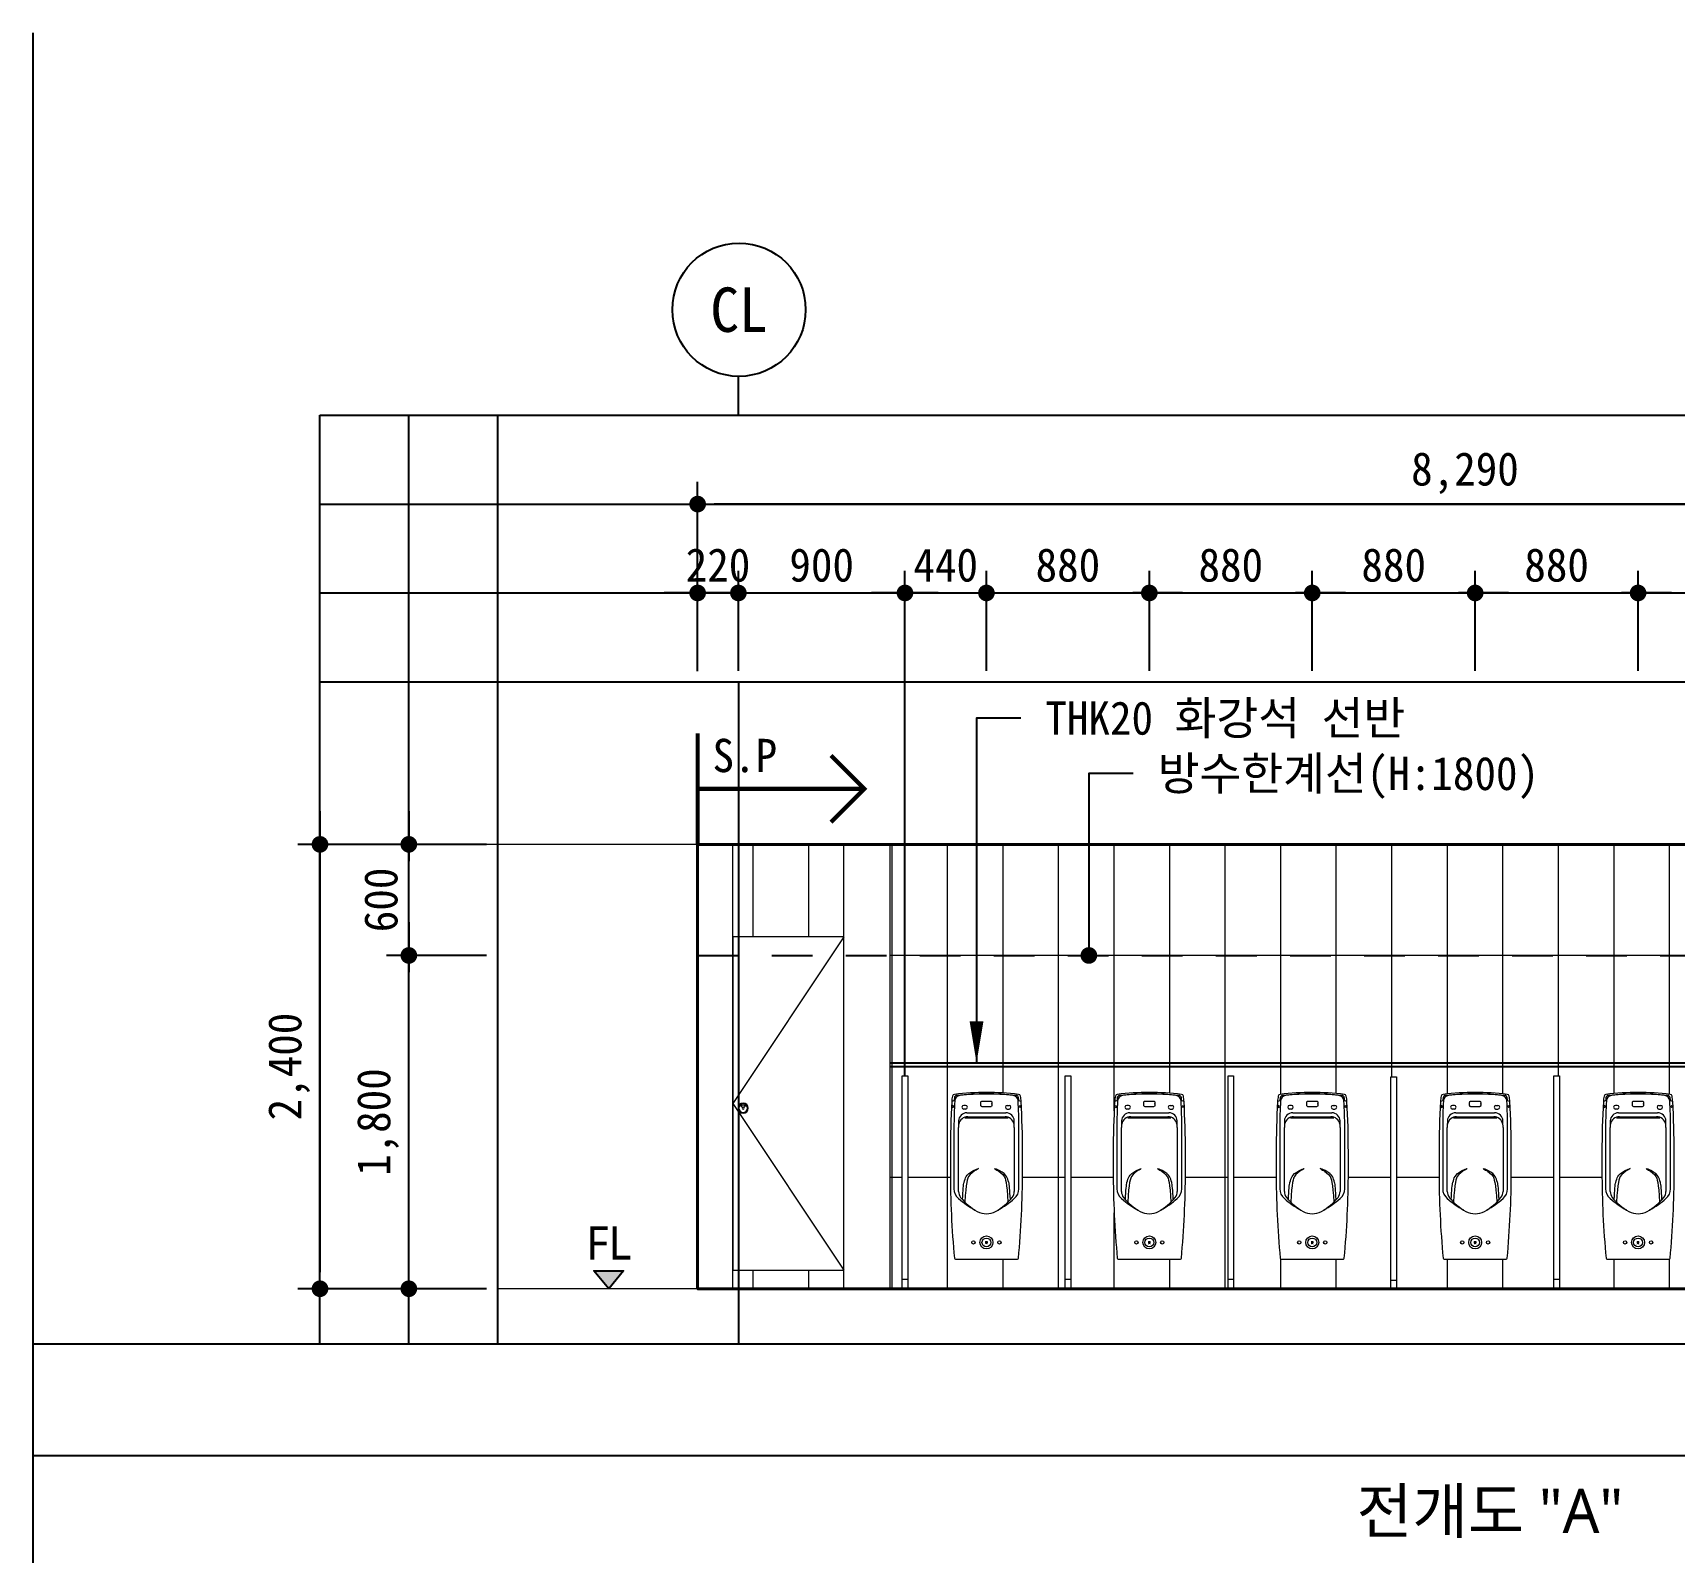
# Model space of a CAD drawing. Header units: millimetres. Extents: x -423835 to -174325, y -1379898 to -1311126.
# Drawn here: x -254593 to -245727, y -1354972 to -1346766 of the extents above; entities that cross this region are included whole.
import ezdxf
from ezdxf.enums import TextEntityAlignment as Align

# ---------------------------------------------------------------- set-up
doc = ezdxf.new("R2010")
doc.units = ezdxf.units.MM
doc.header["$LTSCALE"] = 100
doc.header["$MEASUREMENT"] = 0
doc.header["$PDSIZE"] = -10
doc.linetypes.add('HID', pattern=[2, 1.1, -0.9])
doc.layers.get('0').update_dxf_attribs({"linetype": 'CONTINUOUS'})
doc.layers.get('Defpoints').update_dxf_attribs({"color": 153, "linetype": 'CONTINUOUS'})
for name, color, linetype, lineweight in [('A-AXIS-BUBL', 7, 'CONTINUOUS', 25), ('A-DWXK-OPEN', 1, 'HID', 15), ('A-ELEV-LIN1', 2, 'CONTINUOUS', 40), ('A-FLXM-SANI', 6, 'CONTINUOUS', 20), ('A-MKXS-TEXT1', 3, 'CONTINUOUS', 25), ('A-WAXK-PATT', 8, 'CONTINUOUS', 18), ('A-WAXM-CUBI', 6, 'CONTINUOUS', 20), ('A-XXXX-FIN2', 6, 'CONTINUOUS', 20), ('A-XXXX-SYMB', 7, 'CONTINUOUS', 25), ('A-XXXX-TXT2', 3, 'CONTINUOUS', 25)]:
    doc.layers.add(name, color=color, linetype=linetype, lineweight=lineweight)
for name, color, linetype in [('A-DIMS', 7, 'CONTINUOUS'), ('A-MKXS-LEAD', 7, 'CONTINUOUS'), ('AA-AXIS-LINE-1', 1, 'CONTINUOUS'), ('AA-ELE-2', 3, 'CONTINUOUS'), ('IN-F-PAT', 8, 'CONTINUOUS'), ('IN-TEXT-FIN', 3, 'CONTINUOUS'), ('LEADER', 7, 'CONTINUOUS'), ('방수', 7, 'HID')]:
    doc.layers.add(name, color=color, linetype=linetype)
doc.layers.add('A-XXXX-NPLT', color=144, linetype='CONTINUOUS', lineweight=0, plot=False)
doc.styles.add('HY울릉도L', font='')
doc.styles.add('돋움체', font='')
doc.styles.add('맑은 고딕', font='malgun.ttf')
doc.styles.add('맑은고딕', font='malgun.ttf')
doc.styles.add('유형1', font='H2GTRM.TTF', dxfattribs={"width": 0.8, "height": 8})
doc.styles.get('HY울릉도L').set_extended_font_data('HYwulM')
doc.styles.get('돋움체').set_extended_font_data('DotumChe')
doc.dimstyles.new('CDIM', dxfattribs={"dimtxt": 3, "dimasz": 1.5, "dimexe": 2, "dimexo": 1, "dimgap": 1, "dimtad": 1, "dimdec": 0, "dimrnd": 0.5, "dimzin": 0, "dimdsep": 32, "dimlunit": 6, "dimtxsty": 'HY울릉도L', "dimblk1": '_CIDOT', "dimblk2": '_CIDOT', "dimsah": 1, "dimcen": 5.5, "dimclrd": 2, "dimclre": 2, "dimclrt": 7, "dimadec": 0, "dimazin": 0, "dimtfac": 1, "dimtdec": 0, "dimtix": 1, "dimtmove": 2, "dimatfit": 1, "dimldrblk": '_CIDOT', "dimfxl": 1, "dimtolj": 1, "dimtzin": 0, "dimlwd": -1, "dimarcsym": 0})
pattern_1 = [(90, (-251001.67, -1353549.08), (-300, 2e-14), []), (180, (-251001.7, -1353549.1), (-7e-14, -600), [])]

# ---------------------------------------------------------------- blocks, each defined once
blk = doc.blocks.new('A$C028158C4')
at = {"layer": 'A-AXIS-BUBL', "ltscale": 0.2}
blk.add_line((0, 0), (0, 175.2), dxfattribs=at)
blk.add_circle((2.9, 475.4), 300.3, dxfattribs=at)
blk = doc.blocks.new('_CIDOT')
at = {"color": 0, "linetype": 'ByBlock'}
blk.add_line((2, 0), (-1, 0), dxfattribs=at)
at = {"color": 0, "linetype": 'ByBlock', "const_width": 0.5}
blk.add_lwpolyline([(-0.25, 0, 1), (0.25, 0, 1)], format="xyb", close=True, dxfattribs=at)
blk = doc.blocks.new('*D707')
at = {"layer": 'A-DIMS', "lineweight": -2, "transparency": 16777216}
for p, q in [((-252141.7, -1351149.1), (-253161.7, -1351149.1)), ((-252141.7, -1353549.1), (-253161.7, -1353549.1))]:
    blk.add_line(p, q, dxfattribs=at)
at = {"layer": 'A-DIMS', "transparency": 16777216}
blk.add_line((-253041.7, -1351239.1), (-253041.7, -1353459.1), dxfattribs=at)
at = {"layer": 'Defpoints', "color": 0, "transparency": 16777216}
for p in [(-252081.7, -1351149.1), (-253041.7, -1353549.1), (-252081.7, -1353549.1)]:
    blk.add_point(p, dxfattribs=at)
at = {"layer": 'A-DIMS', "transparency": 16777216, "xscale": 90, "yscale": 90, "zscale": 90}
for p, rotation in [((-253041.7, -1351149.1), 90), ((-253041.7, -1353549.1), 270)]:
    blk.add_blockref('_CIDOT', p, dxfattribs=dict(at, rotation=rotation))
at = {"layer": 'A-DIMS', "color": 3, "transparency": 16777216, "insert": (-253208.8, -1352349.1), "char_height": 180, "attachment_point": 5, "rotation": 90, "style": '돋움체'}
blk.add_mtext('\\A1;2,400', dxfattribs=at)
blk = doc.blocks.new('*D710')
at = {"layer": 'A-DIMS', "lineweight": -2, "transparency": 16777216}
for p, q in [((-252141.7, -1351749.1), (-252681.7, -1351749.1)), ((-252141.7, -1353549.1), (-252681.7, -1353549.1))]:
    blk.add_line(p, q, dxfattribs=at)
at = {"layer": 'A-DIMS', "transparency": 16777216}
blk.add_line((-252561.7, -1353459.1), (-252561.7, -1351839.1), dxfattribs=at)
at = {"layer": 'Defpoints', "color": 0, "transparency": 16777216}
for p in [(-252561.7, -1351749.1), (-252081.7, -1351749.1), (-252081.7, -1353549.1)]:
    blk.add_point(p, dxfattribs=at)
at = {"layer": 'A-DIMS', "transparency": 16777216, "xscale": 90, "yscale": 90, "zscale": 90}
for p, rotation in [((-252561.7, -1351749.1), 90), ((-252561.7, -1353549.1), 270)]:
    blk.add_blockref('_CIDOT', p, dxfattribs=dict(at, rotation=rotation))
at = {"layer": 'A-DIMS', "color": 3, "transparency": 16777216, "insert": (-252728.8, -1352649.1), "char_height": 180, "attachment_point": 5, "rotation": 90, "style": '돋움체'}
blk.add_mtext('\\A1;1,800', dxfattribs=at)
blk = doc.blocks.new('*D711')
at = {"layer": 'A-DIMS', "lineweight": -2, "transparency": 16777216}
for p, q in [((-252141.7, -1351149.1), (-252681.7, -1351149.1)), ((-252141.7, -1351749.1), (-252681.7, -1351749.1))]:
    blk.add_line(p, q, dxfattribs=at)
at = {"layer": 'A-DIMS', "transparency": 16777216}
blk.add_line((-252561.7, -1351659.1), (-252561.7, -1351239.1), dxfattribs=at)
at = {"layer": 'Defpoints', "color": 0, "transparency": 16777216}
for p in [(-252561.7, -1351149.1), (-252081.7, -1351149.1), (-252081.7, -1351749.1)]:
    blk.add_point(p, dxfattribs=at)
at = {"layer": 'A-DIMS', "transparency": 16777216, "xscale": 90, "yscale": 90, "zscale": 90}
for p, rotation in [((-252561.7, -1351149.1), 90), ((-252561.7, -1351749.1), 270)]:
    blk.add_blockref('_CIDOT', p, dxfattribs=dict(at, rotation=rotation))
at = {"layer": 'A-DIMS', "color": 3, "transparency": 16777216, "insert": (-252711.8, -1351449.1), "char_height": 180, "attachment_point": 5, "rotation": 90, "style": '돋움체'}
blk.add_mtext('\\A1;600', dxfattribs=at)
blk = doc.blocks.new('*D712')
at = {"layer": 'A-DIMS', "lineweight": -2, "transparency": 16777216}
for p, q in [((-251001.7, -1350213.5), (-251001.7, -1349191.3)), ((-242711.7, -1350131.3), (-242711.7, -1349191.3))]:
    blk.add_line(p, q, dxfattribs=at)
at = {"layer": 'A-DIMS', "transparency": 16777216}
blk.add_line((-242801.7, -1349311.3), (-250911.7, -1349311.3), dxfattribs=at)
at = {"layer": 'Defpoints', "color": 0, "transparency": 16777216}
for p in [(-251001.7, -1349311.3), (-242711.7, -1350191.3), (-251001.7, -1350273.5)]:
    blk.add_point(p, dxfattribs=at)
at = {"layer": 'A-DIMS', "transparency": 16777216, "xscale": 90, "yscale": 90, "zscale": 90, "rotation": 180}
blk.add_blockref('_CIDOT', (-251001.7, -1349311.3), dxfattribs=at)
at = {"layer": 'A-DIMS', "transparency": 16777216, "xscale": 90, "yscale": 90, "zscale": 90}
blk.add_blockref('_CIDOT', (-242711.7, -1349311.3), dxfattribs=at)
at = {"layer": 'A-DIMS', "color": 3, "transparency": 16777216, "insert": (-246856.7, -1349144.2), "char_height": 180, "attachment_point": 5, "style": '돋움체'}
blk.add_mtext('\\A1;8,290', dxfattribs=at)
blk = doc.blocks.new('*D714')
at = {"layer": 'A-DIMS', "lineweight": -2, "transparency": 16777216}
for p, q in [((-251001.7, -1350211.3), (-251001.7, -1349671.3)), ((-250781.7, -1350211.3), (-250781.7, -1349671.3))]:
    blk.add_line(p, q, dxfattribs=at)
at = {"layer": 'A-DIMS', "transparency": 16777216}
for p, q in [((-251091.7, -1349791.3), (-251181.7, -1349791.3)), ((-250781.7, -1349791.3), (-251001.7, -1349791.3)), ((-250691.7, -1349791.3), (-250601.7, -1349791.3))]:
    blk.add_line(p, q, dxfattribs=at)
at = {"layer": 'Defpoints', "color": 0, "transparency": 16777216}
for p in [(-251001.7, -1349791.3), (-251001.7, -1350271.3), (-250781.7, -1350271.3)]:
    blk.add_point(p, dxfattribs=at)
at = {"layer": 'A-DIMS', "transparency": 16777216, "xscale": 90, "yscale": 90, "zscale": 90}
blk.add_blockref('_CIDOT', (-251001.7, -1349791.3), dxfattribs=at)
at = {"layer": 'A-DIMS', "transparency": 16777216, "xscale": 90, "yscale": 90, "zscale": 90, "rotation": 180}
blk.add_blockref('_CIDOT', (-250781.7, -1349791.3), dxfattribs=at)
at = {"layer": 'A-DIMS', "color": 3, "transparency": 16777216, "insert": (-250891.7, -1349641.2), "char_height": 180, "attachment_point": 5, "style": '돋움체'}
blk.add_mtext('\\A1;220', dxfattribs=at)
blk = doc.blocks.new('소변기(정면)')
at = {"layer": 'A-FLXM-SANI'}
for p, q in [((-112.5, 990), (-122.5, 990)), ((112.5, 990), (122.5, 990)), ((-112.5, 970), (-122.5, 970)), ((-116.8, 923.4), (116.8, 923.4)), ((-105.2, 950.5), (105.2, 950.5)), ((112.5, 970), (122.5, 970)), ((-175.4, 871.1), (-175.4, 540.7)), ((-150.4, 524.7), (-150.4, 871.1)), ((150.4, 871.1), (150.4, 524.7)), ((175.4, 540.7), (175.4, 871.1)), ((-195, 737.2), (-195, 633.8)), ((195, 633.8), (195, 737.2)), ((-168, 160), (168, 160))]:
    blk.add_line(p, q, dxfattribs=at)
for points in [[(-173.3, 1031.8, 0.02097), (-175.4, 1015.2), (-187.5, 1011, 0.013696)], [(160.2, 1044.2, 0.054684), (-160.2, 1044.2, 0.325397)], [(187.5, 1011), (175.4, 1015.2, 0.02097), (173.3, 1031.8, 0.325397)], [(-100.4, 929.3), (100.4, 929.3, -0.280363)]]:
    blk.add_lwpolyline(points, format="xyb", dxfattribs=at)
blk.add_lwpolyline([(0, 1013), (23, 1013, -0.414214), (30, 1006), (30, 990, -0.414214), (23, 983), (0, 983), (-23, 983, -0.414214), (-30, 990), (-30, 1006, -0.414214), (-23, 1013)], format="xyb", close=True, dxfattribs=at)
for centre, radius in [((0, 250), 35), ((0, 250), 24), ((-70, 250), 9), ((70, 250), 9)]:
    blk.add_circle(centre, radius, dxfattribs=at)
for centre, radius, start, end in [((4805, 737.2), 5000, 176.86139, 180), ((23.9, 998.4), 211.7, 168.61749, 176.60142), ((-171.9, 1037.9), 12, 96.74504, 168.61749), ((2324.6, 871.1), 2500, 176.69105, 180), ((0, -416), 1476, 83.25496, 96.74504), ((-158.5, 1029.3), 15, 96.26004, 170.3905), ((-141.3, 1013.7), 30, 95.6439, 176.69105), ((0, -416), 1466.6, 84.3561, 95.6439), ((-122.5, 980), 10, 90, 270), ((-112.5, 980), 10, 270, 90), ((112.5, 980), 10, 90, 270), ((122.5, 980), 10, 270, 90), ((141.3, 1013.7), 30, 3.30895, 84.3561), ((158.5, 1029.3), 15, 9.6095, 83.73996), ((-2324.6, 871.1), 2500, 0, 3.30895), ((171.9, 1037.9), 12, 11.38251, 83.25496), ((-23.9, 998.4), 211.7, 3.39858, 11.38251), ((-4805, 737.2), 5000, 0, 3.13861), ((2324.6, 871.1), 2475, 179.1885, 180), ((-105.2, 905.5), 45, 90, 179.1885), ((-100.4, 879.3), 50, 90, 167.95406), ((100.4, 879.3), 50, 12.04594, 90), ((105.2, 905.5), 45, 0.8115, 90), ((-2324.6, 871.1), 2475, 0, 0.8115), ((4805, 633.8), 5000, 180, 185.38544), ((-4805, 633.8), 5000, 354.61456, 0), ((-105.4, 540.2), 70, 180, 229.8323), ((105.4, 540.2), 70, 310.1677, 0), ((227.7, 934.9), 586.5, 229.8323, 240.32813), ((-100.4, 524.7), 50, 180, 218.54604), ((95.1, 680.5), 300, 218.54604, 241.13561), ((-95.1, 680.5), 300, 298.86439, 321.45396), ((-227.7, 934.9), 586.5, 299.67187, 310.1677), ((100.4, 524.7), 50, 321.45396, 0), ((0, 507.9), 102.9, 241.13561, 298.86439), ((-168, 165), 5, 185.38544, 270), ((168, 165), 5, 270, 354.61456)]:
    blk.add_arc(centre, radius, start, end, dxfattribs=at)
at = {"layer": 'A-FLXM-SANI', "extrusion": (0, 0, -1)}
blk.add_ellipse((-180.9, 984), major_axis=(0.15, -5.79), ratio=0.610385, dxfattribs=at)
at = {"layer": 'A-FLXM-SANI'}
blk.add_ellipse((180.9, 984), major_axis=(-0.15, -5.79), ratio=0.610385, dxfattribs=at)
for points in [[(-120.8, 573.6), (-111.9, 598.9), (-114.7, 614.6), (-69.3, 638.4)], [(-64.1, 636.5), (-66.2, 635.3), (-87.5, 621.2), (-96.5, 606.1)], [(-69.3, 638.4), (-16.1, 662.1), (-61.2, 638.2), (-64.1, 636.5)], [(69.3, 638.4), (16.1, 662.1), (61.2, 638.2), (64.1, 636.5)], [(64.1, 636.5), (66.2, 635.3), (87.5, 621.2), (96.5, 606.1)], [(120.8, 573.6), (111.9, 598.9), (114.7, 614.6), (69.3, 638.4)], [(-129.1, 481.2), (-126.7, 533.2), (-123.8, 565.3), (-120.8, 573.6)], [(-96.5, 606.1), (-101, 600.2), (-111.8, 570), (-116.4, 467.8)], [(96.5, 606.1), (101, 600.2), (111.8, 570), (116.4, 467.8)], [(129.1, 481.2), (126.7, 533.2), (123.8, 565.3), (120.8, 573.6)]]:
    blk.add_open_spline(points, degree=3, dxfattribs=at)
for p in [(0, 1053), (0, 1052.5), (30, 998)]:
    blk.add_point(p, dxfattribs=at)
at = {"layer": 'Defpoints'}
for p, q in [((6.7, 250), (-6.7, 250)), ((0, 243.3), (0, 256.7))]:
    blk.add_line(p, q, dxfattribs=at)
at = {"layer": 'Defpoints', "insert": (0, 239.8), "char_height": 1.875, "attachment_point": 5, "style": '유형1'}
blk.add_mtext_dynamic_manual_height_columns('\\A1;대림요업 CU-511P', width=45.578, gutter_width=6.25, heights=[0], dxfattribs=at)
blk = doc.blocks.new('큐비클')
at = {"layer": 'A-DWXK-OPEN', "ltscale": 50}
blk.add_lwpolyline([(0, 1900), (600, 1000), (0, 100)], dxfattribs=at)
at = {"layer": 'A-WAXM-CUBI'}
for p, q in [((0, 0), (0, 2400)), ((600, 0), (600, 2400)), ((532, 987.7), (539.1, 980.6)), ((556, 987.7), (548.9, 980.6))]:
    blk.add_line(p, q, dxfattribs=at)
blk.add_lwpolyline([(600, 100), (0, 100), (0, 1900), (600, 1900)], close=True, dxfattribs=at)
for radius in [27.5, 22.8, 6]:
    blk.add_circle((544, 975), radius, dxfattribs=at)
for radius, start, end in [(17.5, 46.63725, 133.36275), (7.5, 48.82255, 131.17745)]:
    blk.add_arc((544, 975), radius, start, end, dxfattribs=at)
blk = doc.blocks.new('*D754')
at = {"layer": 'A-DIMS', "lineweight": -2, "transparency": 16777216}
for p, q in [((-250781.7, -1350211.3), (-250781.7, -1349671.3)), ((-249881.7, -1350211.3), (-249881.7, -1349671.3))]:
    blk.add_line(p, q, dxfattribs=at)
at = {"layer": 'A-DIMS', "transparency": 16777216}
blk.add_line((-250691.7, -1349791.3), (-249971.7, -1349791.3), dxfattribs=at)
at = {"layer": 'Defpoints', "color": 0, "transparency": 16777216}
for p in [(-249881.7, -1349791.3), (-250781.7, -1350271.3), (-249881.7, -1350271.3)]:
    blk.add_point(p, dxfattribs=at)
at = {"layer": 'A-DIMS', "transparency": 16777216, "xscale": 90, "yscale": 90, "zscale": 90, "rotation": 180}
blk.add_blockref('_CIDOT', (-250781.7, -1349791.3), dxfattribs=at)
at = {"layer": 'A-DIMS', "transparency": 16777216, "xscale": 90, "yscale": 90, "zscale": 90}
blk.add_blockref('_CIDOT', (-249881.7, -1349791.3), dxfattribs=at)
at = {"layer": 'A-DIMS', "color": 3, "transparency": 16777216, "insert": (-250331.7, -1349641.2), "char_height": 180, "attachment_point": 5, "style": '돋움체'}
blk.add_mtext('\\A1;900', dxfattribs=at)
blk = doc.blocks.new('*D755')
at = {"layer": 'A-DIMS', "lineweight": -2, "transparency": 16777216}
for p, q in [((-246801.7, -1350211.3), (-246801.7, -1349671.3)), ((-245921.7, -1350211.3), (-245921.7, -1349671.3))]:
    blk.add_line(p, q, dxfattribs=at)
at = {"layer": 'A-DIMS', "transparency": 16777216}
blk.add_line((-246711.7, -1349791.3), (-246011.7, -1349791.3), dxfattribs=at)
at = {"layer": 'Defpoints', "color": 0, "transparency": 16777216}
for p in [(-245921.7, -1349791.3), (-246801.7, -1350271.3), (-245921.7, -1350271.3)]:
    blk.add_point(p, dxfattribs=at)
at = {"layer": 'A-DIMS', "transparency": 16777216, "xscale": 90, "yscale": 90, "zscale": 90, "rotation": 180}
blk.add_blockref('_CIDOT', (-246801.7, -1349791.3), dxfattribs=at)
at = {"layer": 'A-DIMS', "transparency": 16777216, "xscale": 90, "yscale": 90, "zscale": 90}
blk.add_blockref('_CIDOT', (-245921.7, -1349791.3), dxfattribs=at)
at = {"layer": 'A-DIMS', "color": 3, "transparency": 16777216, "insert": (-246361.7, -1349641.2), "char_height": 180, "attachment_point": 5, "style": '돋움체'}
blk.add_mtext('\\A1;880', dxfattribs=at)
blk = doc.blocks.new('*D947')
at = {"layer": 'A-DIMS', "lineweight": -2, "transparency": 16777216}
for p, q in [((-245921.7, -1350211.3), (-245921.7, -1349671.3)), ((-245041.7, -1350211.3), (-245041.7, -1349671.3))]:
    blk.add_line(p, q, dxfattribs=at)
at = {"layer": 'A-DIMS', "transparency": 16777216}
blk.add_line((-245831.7, -1349791.3), (-245131.7, -1349791.3), dxfattribs=at)
at = {"layer": 'Defpoints', "color": 0, "transparency": 16777216}
for p in [(-245041.7, -1349791.3), (-245921.7, -1350271.3), (-245041.7, -1350271.3)]:
    blk.add_point(p, dxfattribs=at)
at = {"layer": 'A-DIMS', "transparency": 16777216, "xscale": 90, "yscale": 90, "zscale": 90, "rotation": 180}
blk.add_blockref('_CIDOT', (-245921.7, -1349791.3), dxfattribs=at)
at = {"layer": 'A-DIMS', "transparency": 16777216, "xscale": 90, "yscale": 90, "zscale": 90}
blk.add_blockref('_CIDOT', (-245041.7, -1349791.3), dxfattribs=at)
at = {"layer": 'A-DIMS', "color": 3, "transparency": 16777216, "insert": (-245481.7, -1349641.2), "char_height": 180, "attachment_point": 5, "style": '돋움체'}
blk.add_mtext('\\A1;880', dxfattribs=at)
blk = doc.blocks.new('*D949')
at = {"layer": 'A-DIMS', "lineweight": -2, "transparency": 16777216}
for p, q in [((-248561.7, -1350211.3), (-248561.7, -1349671.3)), ((-247681.7, -1350211.3), (-247681.7, -1349671.3))]:
    blk.add_line(p, q, dxfattribs=at)
at = {"layer": 'A-DIMS', "transparency": 16777216}
blk.add_line((-248471.7, -1349791.3), (-247771.7, -1349791.3), dxfattribs=at)
at = {"layer": 'Defpoints', "color": 0, "transparency": 16777216}
for p in [(-247681.7, -1349791.3), (-248561.7, -1350271.3), (-247681.7, -1350271.3)]:
    blk.add_point(p, dxfattribs=at)
at = {"layer": 'A-DIMS', "transparency": 16777216, "xscale": 90, "yscale": 90, "zscale": 90, "rotation": 180}
blk.add_blockref('_CIDOT', (-248561.7, -1349791.3), dxfattribs=at)
at = {"layer": 'A-DIMS', "transparency": 16777216, "xscale": 90, "yscale": 90, "zscale": 90}
blk.add_blockref('_CIDOT', (-247681.7, -1349791.3), dxfattribs=at)
at = {"layer": 'A-DIMS', "color": 3, "transparency": 16777216, "insert": (-248121.7, -1349641.2), "char_height": 180, "attachment_point": 5, "style": '돋움체'}
blk.add_mtext('\\A1;880', dxfattribs=at)
blk = doc.blocks.new('*D948')
at = {"layer": 'A-DIMS', "lineweight": -2, "transparency": 16777216}
for p, q in [((-247681.7, -1350211.3), (-247681.7, -1349671.3)), ((-246801.7, -1350211.3), (-246801.7, -1349671.3))]:
    blk.add_line(p, q, dxfattribs=at)
at = {"layer": 'A-DIMS', "transparency": 16777216}
blk.add_line((-247591.7, -1349791.3), (-246891.7, -1349791.3), dxfattribs=at)
at = {"layer": 'Defpoints', "color": 0, "transparency": 16777216}
for p in [(-246801.7, -1349791.3), (-247681.7, -1350271.3), (-246801.7, -1350271.3)]:
    blk.add_point(p, dxfattribs=at)
at = {"layer": 'A-DIMS', "transparency": 16777216, "xscale": 90, "yscale": 90, "zscale": 90, "rotation": 180}
blk.add_blockref('_CIDOT', (-247681.7, -1349791.3), dxfattribs=at)
at = {"layer": 'A-DIMS', "transparency": 16777216, "xscale": 90, "yscale": 90, "zscale": 90}
blk.add_blockref('_CIDOT', (-246801.7, -1349791.3), dxfattribs=at)
at = {"layer": 'A-DIMS', "color": 3, "transparency": 16777216, "insert": (-247241.7, -1349641.2), "char_height": 180, "attachment_point": 5, "style": '돋움체'}
blk.add_mtext('\\A1;880', dxfattribs=at)
blk = doc.blocks.new('*D951')
at = {"layer": 'A-DIMS', "lineweight": -2, "transparency": 16777216}
for p, q in [((-249881.7, -1350211.3), (-249881.7, -1349671.3)), ((-249441.7, -1350211.3), (-249441.7, -1349671.3))]:
    blk.add_line(p, q, dxfattribs=at)
at = {"layer": 'A-DIMS', "transparency": 16777216}
for p, q in [((-249971.7, -1349791.3), (-250061.7, -1349791.3)), ((-249881.7, -1349791.3), (-249441.7, -1349791.3)), ((-249351.7, -1349791.3), (-249261.7, -1349791.3))]:
    blk.add_line(p, q, dxfattribs=at)
at = {"layer": 'Defpoints', "color": 0, "transparency": 16777216}
for p in [(-249441.7, -1349791.3), (-249881.7, -1350271.3), (-249441.7, -1350271.3)]:
    blk.add_point(p, dxfattribs=at)
at = {"layer": 'A-DIMS', "transparency": 16777216, "xscale": 90, "yscale": 90, "zscale": 90}
blk.add_blockref('_CIDOT', (-249881.7, -1349791.3), dxfattribs=at)
at = {"layer": 'A-DIMS', "transparency": 16777216, "xscale": 90, "yscale": 90, "zscale": 90, "rotation": 180}
blk.add_blockref('_CIDOT', (-249441.7, -1349791.3), dxfattribs=at)
at = {"layer": 'A-DIMS', "color": 3, "transparency": 16777216, "insert": (-249661.7, -1349641.2), "char_height": 180, "attachment_point": 5, "style": '돋움체'}
blk.add_mtext('\\A1;440', dxfattribs=at)
blk = doc.blocks.new('*D950')
at = {"layer": 'A-DIMS', "lineweight": -2, "transparency": 16777216}
for p, q in [((-249441.7, -1350211.3), (-249441.7, -1349671.3)), ((-248561.7, -1350211.3), (-248561.7, -1349671.3))]:
    blk.add_line(p, q, dxfattribs=at)
at = {"layer": 'A-DIMS', "transparency": 16777216}
blk.add_line((-249351.7, -1349791.3), (-248651.7, -1349791.3), dxfattribs=at)
at = {"layer": 'Defpoints', "color": 0, "transparency": 16777216}
for p in [(-248561.7, -1349791.3), (-249441.7, -1350271.3), (-248561.7, -1350271.3)]:
    blk.add_point(p, dxfattribs=at)
at = {"layer": 'A-DIMS', "transparency": 16777216, "xscale": 90, "yscale": 90, "zscale": 90, "rotation": 180}
blk.add_blockref('_CIDOT', (-249441.7, -1349791.3), dxfattribs=at)
at = {"layer": 'A-DIMS', "transparency": 16777216, "xscale": 90, "yscale": 90, "zscale": 90}
blk.add_blockref('_CIDOT', (-248561.7, -1349791.3), dxfattribs=at)
at = {"layer": 'A-DIMS', "color": 3, "transparency": 16777216, "insert": (-249001.7, -1349641.2), "char_height": 180, "attachment_point": 5, "style": '돋움체'}
blk.add_mtext('\\A1;880', dxfattribs=at)

msp = doc.modelspace()

# ---------------------------------------------------------------- hatches: boundary and pattern name
at = {"layer": 'A-WAXK-PATT'}
h = msp.add_hatch(dxfattribs=at)
h.set_pattern_fill('벽타일63', color=256, angle=90)
h.set_pattern_definition(pattern_1)
h.paths.add_polyline_path([(-250211.7, -1351149.1), (-250811.7, -1351149.1), (-250811.7, -1351649.1), (-250211.7, -1351649.1)])
h = msp.add_hatch(dxfattribs=at)
h.set_pattern_fill('벽타일63', color=256, angle=90)
h.set_pattern_definition(pattern_1)
h.paths.add_polyline_path([(-250211.7, -1353449.1), (-250811.7, -1353449.1), (-250811.7, -1353549.1), (-250211.7, -1353549.1)])
at = {"layer": 'A-XXXX-SYMB'}
msp.add_hatch(color=256, dxfattribs=at).paths.add_polyline_path([(-251482.1, -1353549.1), (-251562.7, -1353453.1), (-251401.6, -1353453.1)])

# ---------------------------------------------------------------- linework, layer by layer
at = {"color": 3, "ltscale": 2}
for p, q in [((-254592.9, -1346766.1), (-254592.9, -1379898.1)), ((-254592.9, -1354449.1), (-228550.4, -1354449.1))]:
    msp.add_line(p, q, dxfattribs=at)
msp.add_line((-249881.7, -1352399.1), (-249881.7, -1350067.7))
at = {"layer": 'A-ELEV-LIN1'}
msp.add_lwpolyline([(-251001.7, -1351149.1), (-242711.7, -1351149.1), (-242711.7, -1353549.1), (-251001.7, -1353549.1)], close=True, dxfattribs=at)
at = {"layer": 'A-FLXM-SANI'}
for p, q in [((-249961.7, -1353549.1), (-249961.7, -1351149.1)), ((-249866.7, -1353499.1), (-249896.7, -1353499.1)), ((-248986.7, -1353499.1), (-249016.7, -1353499.1)), ((-248106.7, -1353499.1), (-248136.7, -1353499.1)), ((-247226.7, -1353504.7), (-247256.7, -1353504.7)), ((-246346.7, -1353499.1), (-246376.7, -1353499.1))]:
    msp.add_line(p, q, dxfattribs=at)
for points in [[(-249896.7, -1352399.1), (-249866.7, -1352399.1), (-249866.7, -1353549.1), (-249896.7, -1353549.1)], [(-249016.7, -1352399.1), (-248986.7, -1352399.1), (-248986.7, -1353549.1), (-249016.7, -1353549.1)], [(-248136.7, -1352399.1), (-248106.7, -1352399.1), (-248106.7, -1353549.1), (-248136.7, -1353549.1)], [(-247256.7, -1352404.7), (-247226.7, -1352404.7), (-247226.7, -1353554.7), (-247256.7, -1353554.7)], [(-246376.7, -1352399.1), (-246346.7, -1352399.1), (-246346.7, -1353549.1), (-246376.7, -1353549.1)]]:
    msp.add_lwpolyline(points, close=True, dxfattribs=at)
at = {"layer": 'A-MKXS-LEAD'}
for points in [[(-249255.1, -1350466.7), (-249495.1, -1350466.7), (-249495.1, -1352329.1)], [(-248648.3, -1350765.8), (-248888.3, -1350765.8), (-248888.3, -1351749.1)]]:
    msp.add_lwpolyline(points, dxfattribs=at)
at = {"layer": 'A-MKXS-LEAD', "const_width": 45}
msp.add_lwpolyline([(-248910.8, -1351749.1, 1), (-248865.8, -1351749.1, 1)], format="xyb", close=True, dxfattribs=at)
at = {"layer": 'A-WAXK-PATT', "linetype": 'Continuous'}
for p, q in [((-249951.7, -1353549.1), (-249951.7, -1351149.1)), ((-249651.7, -1353549.1), (-249651.7, -1351149.1)), ((-249351.7, -1352491.8), (-249351.7, -1351149.1)), ((-249051.7, -1353549.1), (-249051.7, -1351149.1)), ((-248751.7, -1352588.3), (-248751.7, -1351149.1)), ((-248451.7, -1352493.2), (-248451.7, -1351149.1)), ((-248151.7, -1353549.1), (-248151.7, -1351149.1)), ((-247851.7, -1352498.9), (-247851.7, -1351149.1)), ((-247551.7, -1352494.8), (-247551.7, -1351149.1)), ((-247251.7, -1352404.7), (-247251.7, -1351149.1)), ((-246951.7, -1352496.7), (-246951.7, -1351149.1)), ((-246651.7, -1352496.7), (-246651.7, -1351149.1)), ((-246351.7, -1352399.1), (-246351.7, -1351149.1)), ((-246051.7, -1352494.8), (-246051.7, -1351149.1)), ((-245751.7, -1352498.9), (-245751.7, -1351149.1)), ((-244481.7, -1351749.1), (-249961.7, -1351749.1)), ((-244481.7, -1352349.1), (-249961.7, -1352349.1)), ((-249896.7, -1352949.1), (-249961.7, -1352949.1)), ((-249636.6, -1352949.1), (-249866.7, -1352949.1)), ((-249016.7, -1352949.1), (-249246.7, -1352949.1)), ((-248756.7, -1352949.1), (-248986.7, -1352949.1)), ((-248136.7, -1352949.1), (-248366.7, -1352949.1)), ((-247876.7, -1352949.1), (-248106.7, -1352949.1)), ((-247256.7, -1352949.1), (-247486.7, -1352949.1)), ((-246996.7, -1352949.1), (-247226.7, -1352949.1)), ((-246376.7, -1352949.1), (-246606.7, -1352949.1)), ((-246116.7, -1352949.1), (-246346.7, -1352949.1)), ((-248751.7, -1353549.1), (-248751.7, -1353138.8)), ((-249351.7, -1353549.1), (-249351.7, -1353389.1)), ((-248451.7, -1353549.1), (-248451.7, -1353389.1)), ((-247851.7, -1353549.1), (-247851.7, -1353388.6)), ((-247551.7, -1353549.1), (-247551.7, -1353389.1)), ((-246951.7, -1353549.1), (-246951.7, -1353389.1)), ((-246651.7, -1353549.1), (-246651.7, -1353389.1)), ((-246051.7, -1353549.1), (-246051.7, -1353389.1)), ((-245751.7, -1353549.1), (-245751.7, -1353388.6))]:
    msp.add_line(p, q, dxfattribs=at)
at = {"layer": 'A-XXXX-FIN2'}
msp.add_line((-241331.7, -1353549.1), (-252081.7, -1353549.1), dxfattribs=at)
at = {"layer": 'A-XXXX-NPLT'}
msp.add_line((-241161.7, -1351149.1), (-253011.7, -1351149.1), dxfattribs=at)
at = {"layer": 'A-XXXX-SYMB'}
msp.add_lwpolyline([(-251482.1, -1353549.1), (-251562.7, -1353453.1), (-251401.6, -1353453.1), (-251482.1, -1353549.1)], dxfattribs=at)
at = {"layer": 'AA-AXIS-LINE-1'}
msp.add_line((-250781.7, -1350271.3), (-250781.7, -1353849.1), dxfattribs=at)
at = {"layer": 'AA-ELE-2'}
for p, q in [((-249961.7, -1352329.1), (-244641.7, -1352329.1)), ((-249961.7, -1352349.1), (-244641.7, -1352349.1))]:
    msp.add_line(p, q, dxfattribs=at)
at = {"layer": 'Defpoints'}
for p, q in [((-253041.7, -1353849.1), (-253041.7, -1348831.3)), ((-253041.7, -1348831.3), (-240851.7, -1348831.3)), ((-252561.7, -1353849.1), (-252561.7, -1348831.3)), ((-252081.7, -1353849.1), (-252081.7, -1348831.3)), ((-253041.7, -1349311.3), (-240851.7, -1349311.3)), ((-253041.7, -1349791.3), (-240851.7, -1349791.3)), ((-253041.7, -1350271.3), (-240851.7, -1350271.3)), ((-229030.4, -1353849.1), (-254592.9, -1353849.1))]:
    msp.add_line(p, q, dxfattribs=at)
at = {"layer": 'IN-F-PAT', "color": 2}
msp.add_line((-251001.7, -1350849.1), (-250282.1, -1350849.1), dxfattribs=at)
at = {"layer": 'IN-F-PAT', "color": 2, "const_width": 22.5}
for points in [[(-251001.7, -1351149.1), (-251001.7, -1350549.1)], [(-250281.7, -1350669.1), (-250101.7, -1350849.1), (-250281.7, -1351029.1)], [(-251001.7, -1350849.1), (-250101.7, -1350849.1)]]:
    msp.add_lwpolyline(points, dxfattribs=at)
at = {"layer": 'LEADER'}
msp.add_lwpolyline([(-249495.1, -1352329.1, 0, 75, 0), (-249495.1, -1352104.1, 0, 0, 0), (-249495.1, -1352104.1, 0, 0, 0)], format="xyseb", dxfattribs=at)
at = {"layer": '방수', "color": 2, "ltscale": 2}
msp.add_lwpolyline([(-251001.7, -1351749.1), (-242711.7, -1351749.1)], dxfattribs=at)

# ---------------------------------------------------------------- block references
at = {"xscale": 1.198871389330295, "yscale": 1.198871389330295, "zscale": 1.198871389330295}
msp.add_blockref('A$C028158C4', (-250781.7, -1348831.3), dxfattribs=at)
at = {"xscale": -1}
msp.add_blockref('큐비클', (-250211.7, -1353549.1), dxfattribs=at)
at = {"layer": 'A-FLXM-SANI'}
for p in [(-249441.7, -1353549.1), (-248561.7, -1353549.1), (-247681.7, -1353549.1), (-246801.7, -1353549.1), (-245921.7, -1353549.1)]:
    msp.add_blockref('소변기(정면)', p, dxfattribs=at)

# ---------------------------------------------------------------- texts
at = {"layer": 'A-MKXS-TEXT1', "style": '돋움체'}
for s, p in [('THK20 화강석 선반', (-249123.4, -1350466.7)), ('방수한계선(H:1800)', (-248516.7, -1350765.8))]:
    msp.add_text(s, height=180, dxfattribs=at).set_placement(p, align=Align.MIDDLE_LEFT)
at = {"layer": 'A-MKXS-TEXT1', "style": '맑은고딕'}
msp.add_text('FL', height=180, dxfattribs=at).set_placement((-251482.1, -1353391.2), align=Align.CENTER)
at = {"layer": 'A-XXXX-TXT2', "ltscale": 0.2, "style": '돋움체'}
msp.add_text('CL', height=240, dxfattribs=at).set_placement((-250778.1, -1348261.3), align=Align.MIDDLE)
at = {"layer": 'A-XXXX-TXT2', "style": '맑은 고딕'}
msp.add_text('전개도 "A"', height=240, dxfattribs=at).set_placement((-246722.3, -1354749.1), align=Align.MIDDLE_CENTER)
at = {"layer": 'IN-TEXT-FIN', "color": 2, "style": '돋움체'}
msp.add_text('S.P', height=180, dxfattribs=at).set_placement((-250572.3, -1350669.1), align=Align.MIDDLE_RIGHT)

# ---------------------------------------------------------------- dimensions: what is measured, and where the dimension line sits
at = {"layer": 'A-DIMS'}
for base, p1, p2, picture, middle in [((-251001.7, -1349311.3), (-242711.7, -1350191.3), (-251001.7, -1350273.5), '*D712', (-246856.7, -1349144.2)), ((-251001.7, -1349791.3), (-250781.7, -1350271.3), (-251001.7, -1350271.3), '*D714', (-250891.7, -1349641.2))]:
    dim = msp.add_linear_dim(base=base, p1=p1, p2=p2, dimstyle='CDIM', override={"dimscale": 60, "dimtxsty": '돋움체', "dimclrd": 256, "dimclre": 256, "dimclrt": 3}, dxfattribs=at)
    dim.commit()
    dim.dimension.update_dxf_attribs({"geometry": picture, "text_midpoint": middle})
for base, p1, p2, angle, picture, middle in [((-249881.7, -1349791.3), (-250781.7, -1350271.3), (-249881.7, -1350271.3), 180, '*D754', (-250331.7, -1349641.2)), ((-249441.7, -1349791.3), (-249881.7, -1350271.3), (-249441.7, -1350271.3), 180, '*D951', (-249661.7, -1349641.2)), ((-248561.7, -1349791.3), (-249441.7, -1350271.3), (-248561.7, -1350271.3), 180, '*D950', (-249001.7, -1349641.2)), ((-247681.7, -1349791.3), (-248561.7, -1350271.3), (-247681.7, -1350271.3), 180, '*D949', (-248121.7, -1349641.2)), ((-246801.7, -1349791.3), (-247681.7, -1350271.3), (-246801.7, -1350271.3), 180, '*D948', (-247241.7, -1349641.2)), ((-245921.7, -1349791.3), (-246801.7, -1350271.3), (-245921.7, -1350271.3), 180, '*D755', (-246361.7, -1349641.2)), ((-245041.7, -1349791.3), (-245921.7, -1350271.3), (-245041.7, -1350271.3), 180, '*D947', (-245481.7, -1349641.2)), ((-253041.7, -1353549.1), (-252081.7, -1351149.1), (-252081.7, -1353549.1), 90, '*D707', (-253208.8, -1352349.1)), ((-252561.7, -1351149.1), (-252081.7, -1351749.1), (-252081.7, -1351149.1), 90, '*D711', (-252711.8, -1351449.1)), ((-252561.7, -1351749.1), (-252081.7, -1353549.1), (-252081.7, -1351749.1), 90, '*D710', (-252728.8, -1352649.1))]:
    dim = msp.add_linear_dim(base=base, p1=p1, p2=p2, angle=angle, dimstyle='CDIM', override={"dimscale": 60, "dimtxsty": '돋움체', "dimclrd": 256, "dimclre": 256, "dimclrt": 3}, dxfattribs=at)
    dim.commit()
    dim.dimension.update_dxf_attribs({"geometry": picture, "text_midpoint": middle})

doc.saveas('drawing.dxf')
